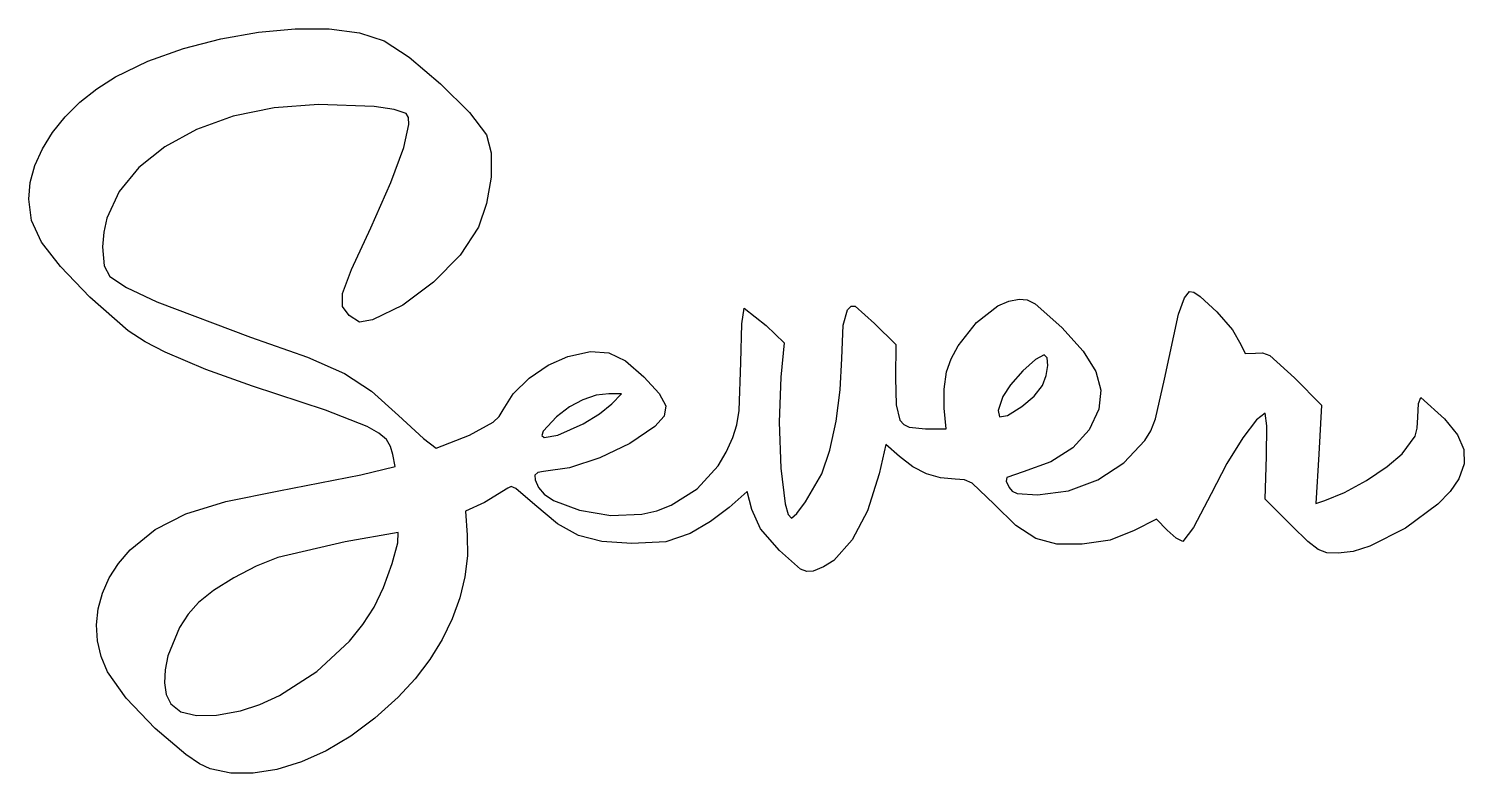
# Model space of a CAD drawing. Extents: x 3 to 108, y 11 to 65.
import ezdxf

# ---------------------------------------------------------------- set-up
doc = ezdxf.new("R2010")
doc.units = 0

msp = doc.modelspace()

# ---------------------------------------------------------------- linework, layer by layer
at = {"layer": 'Image'}
for p, q in [((17.31951, 64.417315), (20.053173, 64.900412)), ((20.053173, 64.900412), (22.708899, 65.139427)), ((22.708899, 65.139427), (25.184084, 65.120611)), ((25.184084, 65.120611), (27.37612, 64.830218)), ((27.37612, 64.830218), (29.1824, 64.2545)), ((12.028807, 62.773862), (14.61052, 63.703883)), ((14.61052, 63.703883), (17.31951, 64.417315)), ((29.1824, 64.2545), (30.980514, 63.067396)), ((9.67698, 61.641), (12.028807, 62.773862)), ((30.980514, 63.067396), (33.256959, 61.135095)), ((8.327178, 60.788475), (9.67698, 61.641)), ((7.107758, 59.819589), (8.327178, 60.788475)), ((33.256959, 61.135095), (35.352126, 59.061954)), ((6.034082, 58.755999), (7.107758, 59.819589)), ((21.195579, 59.403115), (18.228328, 58.785653)), ((24.4122, 59.6491), (21.195579, 59.403115)), ((28.448338, 59.49375), (24.4122, 59.6491)), ((29.897995, 59.275122), (28.448338, 59.49375)), ((5.121512, 57.619362), (6.034082, 58.755999)), ((18.228328, 58.785653), (15.565626, 57.833114)), ((30.7627, 58.9841), (29.897995, 59.275122)), ((30.937954, 58.709744), (30.7627, 58.9841)), ((30.966346, 58.200828), (30.937954, 58.709744)), ((35.352126, 59.061954), (36.60641, 57.45233)), ((4.385411, 56.431337), (5.121512, 57.619362)), ((15.565626, 57.833114), (13.262652, 56.5819)), ((30.59307, 56.513375), (30.966346, 58.200828)), ((36.60641, 57.45233), (36.933929, 56.143665)), ((3.841141, 55.21358), (4.385411, 56.431337)), ((13.262652, 56.5819), (11.374588, 55.068411)), ((29.663922, 53.989859), (30.59307, 56.513375)), ((3.504063, 53.987748), (3.841141, 55.21358)), ((36.933929, 56.143665), (36.924711, 54.371129)), ((11.374588, 55.068411), (9.956611, 53.329047)), ((36.924711, 54.371129), (36.607514, 52.459323)), ((3.38954, 52.7755), (3.504063, 53.987748)), ((9.956611, 53.329047), (9.063902, 51.40021)), ((28.199957, 50.698398), (29.663922, 53.989859)), ((3.601058, 51.217977), (3.38954, 52.7755)), ((36.607514, 52.459323), (36.011097, 50.73285)), ((4.320773, 49.660088), (3.601058, 51.217977)), ((9.063902, 51.40021), (8.831766, 50.376114)), ((8.831766, 50.376114), (8.75164, 49.3183)), ((26.803391, 47.669296), (28.199957, 50.698398)), ((36.011097, 50.73285), (34.680753, 48.722423)), ((5.684051, 47.88528), (4.320773, 49.660088)), ((8.75164, 49.3183), (8.865163, 47.939105)), ((8.865163, 47.939105), (9.271391, 47.17302)), ((34.680753, 48.722423), (32.74463, 46.747812)), ((7.82626, 45.677), (5.684051, 47.88528)), ((9.271391, 47.17302), (10.481076, 46.363714)), ((26.157616, 45.931973), (26.803391, 47.669296)), ((10.481076, 46.363714), (12.675086, 45.320428)), ((26.139794, 44.990573), (26.157616, 45.931973)), ((32.74463, 46.747812), (30.51937, 45.085738)), ((87.21668, 45.619552), (87.59058, 46.089117)), ((87.59058, 46.089117), (87.892811, 46.02311)), ((87.892811, 46.02311), (88.362049, 45.714027)), ((10.608267, 43.218573), (7.82626, 45.677)), ((12.675086, 45.320428), (19.483591, 42.76193)), ((26.627087, 44.349238), (26.139794, 44.990573)), ((30.51937, 45.085738), (28.321617, 44.01292)), ((55.10855, 43.74185), (55.2954, 44.8733)), ((55.2954, 44.8733), (56.87369, 43.61217)), ((62.777221, 44.74879), (63.038357, 45.02266)), ((63.038357, 45.02266), (63.345346, 45.00397)), ((63.345346, 45.00397), (64.738621, 43.768015)), ((72.130821, 43.826501), (73.687709, 45.035765)), ((73.687709, 45.035765), (74.474301, 45.384936)), ((74.474301, 45.384936), (75.22457, 45.52194)), ((75.22457, 45.52194), (75.815092, 45.468022)), ((75.815092, 45.468022), (76.405575, 45.187617)), ((76.405575, 45.187617), (78.32166, 43.45718)), ((86.802625, 44.444521), (87.21668, 45.619552)), ((88.362049, 45.714027), (89.561117, 44.61521)), ((27.37842, 43.846508), (26.627087, 44.349238)), ((28.321617, 44.01292), (27.37842, 43.846508)), ((55.0333, 40.9328), (55.10855, 43.74185)), ((62.463852, 43.642467), (62.777221, 44.74879)), ((64.738621, 43.768015), (66.293841, 42.239415)), ((70.804435, 42.145302), (72.130821, 43.826501)), ((85.78154, 39.722877), (86.802625, 44.444521)), ((89.561117, 44.61521), (90.706913, 43.289809)), ((11.827661, 42.42926), (10.608267, 43.218573)), ((19.483591, 42.76193), (23.616474, 41.304517)), ((56.87369, 43.61217), (58.18992, 42.35104)), ((62.36906, 41.22102), (62.463852, 43.642467)), ((78.32166, 43.45718), (79.869275, 41.752205)), ((90.706913, 43.289809), (91.31857, 42.234967)), ((13.291375, 41.670186), (11.827661, 42.42926)), ((16.243635, 40.421414), (13.291375, 41.670186)), ((42.484941, 41.360741), (44.150721, 41.716843)), ((44.150721, 41.716843), (45.474568, 41.631831)), ((58.18992, 42.35104), (57.952179, 39.87272)), ((66.293841, 42.239415), (66.257968, 39.816905)), ((70.305971, 41.206212), (70.804435, 42.145302)), ((79.869275, 41.752205), (80.793293, 40.2846)), ((91.31857, 42.234967), (91.623689, 41.591758)), ((23.616474, 41.304517), (26.304125, 40.124491)), ((39.687659, 39.781992), (41.069183, 40.740592)), ((41.069183, 40.740592), (42.484941, 41.360741)), ((45.474568, 41.631831), (46.686985, 41.044612)), ((46.686985, 41.044612), (48.018471, 39.894091)), ((54.925484, 37.453855), (55.0333, 40.9328)), ((62.259935, 38.956837), (62.36906, 41.22102)), ((69.95908, 40.24332), (70.305971, 41.206212)), ((76.409697, 41.14235), (75.490118, 40.316483)), ((77.047474, 41.48663), (76.409697, 41.14235)), ((77.26867, 41.266048), (77.047474, 41.48663)), ((77.19851, 39.992459), (77.31601, 40.713428)), ((77.31601, 40.713428), (77.26867, 41.266048)), ((91.623689, 41.591758), (92.37062, 41.602197)), ((92.37062, 41.602197), (92.887812, 41.636543)), ((92.887812, 41.636543), (93.405636, 41.428165)), ((93.405636, 41.428165), (95.19406, 39.805397)), ((19.614455, 39.220246), (16.243635, 40.421414)), ((26.304125, 40.124491), (28.264634, 38.841312)), ((38.532813, 38.644016), (39.687659, 39.781992)), ((48.018471, 39.894091), (49.121035, 38.685922)), ((57.952179, 39.87272), (57.817002, 36.60821)), ((66.257968, 39.816905), (66.299872, 37.86181)), ((69.78306, 38.99195), (69.95908, 40.24332)), ((75.490118, 40.316483), (74.597394, 39.319483)), ((76.92519, 39.26683), (77.19851, 39.992459)), ((80.793293, 40.2846), (81.151589, 38.926847)), ((85.125883, 36.848589), (85.78154, 39.722877)), ((95.19406, 39.805397), (97.16197, 37.837487)), ((24.928725, 37.480281), (19.614455, 39.220246)), ((28.264634, 38.841312), (30.216091, 37.07444)), ((37.797091, 37.485741), (38.532813, 38.644016)), ((44.544448, 38.555102), (43.588406, 38.232335)), ((45.4779, 38.6644), (44.544448, 38.555102)), ((46.3828, 38.6644), (45.4779, 38.6644)), ((45.69866, 37.93091), (46.3828, 38.6644)), ((49.121035, 38.685922), (49.596704, 37.783945)), ((61.958523, 36.675011), (62.259935, 38.956837)), ((69.798507, 37.60607), (69.78306, 38.99195)), ((74.597394, 39.319483), (74.040184, 38.46181)), ((76.318973, 38.492956), (76.92519, 39.26683)), ((81.151589, 38.926847), (81.00204, 37.55143)), ((42.627087, 37.703785), (41.6778, 36.97714)), ((43.588406, 38.232335), (42.627087, 37.703785)), ((44.801703, 37.202319), (45.69866, 37.93091)), ((49.596704, 37.783945), (49.478544, 37.035521)), ((66.299872, 37.86181), (66.586858, 36.745638)), ((69.9503, 36.1244), (69.798507, 37.60607)), ((74.040184, 38.46181), (73.708467, 37.449136)), ((74.380086, 37.094408), (75.428354, 37.728625)), ((75.428354, 37.728625), (75.42836, 37.72862)), ((75.42836, 37.72862), (76.318973, 38.492956)), ((81.00204, 37.55143), (80.307978, 36.032304)), ((97.16197, 37.837487), (96.958925, 34.273467)), ((104.13995, 36.964751), (104.210826, 37.965798)), ((104.210826, 37.965798), (104.381233, 38.382161)), ((104.381233, 38.382161), (106.074563, 36.846831)), ((27.937507, 36.297596), (24.928725, 37.480281)), ((30.216091, 37.07444), (32.016916, 35.406892)), ((35.352791, 35.662061), (37.084281, 36.595768)), ((37.084281, 36.595768), (37.525661, 37.014616)), ((37.525661, 37.014616), (37.797091, 37.485741)), ((41.6778, 36.97714), (40.709807, 35.940007)), ((41.762605, 35.668891), (43.60592, 36.480613)), ((43.60592, 36.480613), (43.60596, 36.48061)), ((43.60596, 36.48061), (44.801703, 37.202319)), ((49.478544, 37.035521), (48.799619, 36.288011)), ((54.752615, 36.400108), (54.925484, 37.453855)), ((57.817002, 36.60821), (57.939135, 33.273365)), ((61.499427, 34.574912), (61.958523, 36.675011)), ((66.586858, 36.745638), (66.863845, 36.431393)), ((73.708467, 37.449136), (73.814279, 36.997291)), ((73.814279, 36.997291), (74.380086, 37.094408)), ((84.775043, 35.972967), (85.125883, 36.848589)), ((92.437776, 36.765434), (91.455784, 35.464315)), ((93.0892, 37.2533), (92.437776, 36.765434)), ((93.194947, 36.33641), (93.0892, 37.2533)), ((104.104782, 36.172348), (104.13995, 36.964751)), ((106.074563, 36.846831), (107.024798, 35.675012)), ((28.793257, 35.810062), (27.937507, 36.297596)), ((29.331737, 35.335644), (28.793257, 35.810062)), ((32.016916, 35.406892), (32.952121, 34.71331)), ((32.952121, 34.71331), (35.352791, 35.662061)), ((40.709807, 35.940007), (40.616047, 35.642549)), ((40.616047, 35.642549), (40.767655, 35.496307)), ((40.767655, 35.496307), (41.762605, 35.668891)), ((48.799619, 36.288011), (46.996238, 35.064959)), ((53.988468, 34.413204), (54.466573, 35.47764)), ((54.466573, 35.47764), (54.752615, 36.400108)), ((66.863845, 36.431393), (67.252007, 36.241974)), ((67.252007, 36.241974), (68.4284, 36.1244)), ((68.4284, 36.1244), (69.9503, 36.1244)), ((80.307978, 36.032304), (79.13108, 34.739136)), ((84.34162, 35.263447), (84.775043, 35.972967)), ((91.455784, 35.464315), (90.306957, 33.593661)), ((93.176475, 34.13198), (93.194947, 36.33641)), ((103.00385, 34.314811), (103.951494, 35.578007)), ((103.951494, 35.578007), (104.104782, 36.172348)), ((107.024798, 35.675012), (107.499164, 34.622583)), ((29.639314, 34.832271), (29.331737, 35.335644)), ((29.802355, 34.257876), (29.639314, 34.832271)), ((46.996238, 35.064959), (44.823215, 34.020739)), ((53.38819, 33.434973), (53.988468, 34.413204)), ((60.91725, 32.85591), (61.499427, 34.574912)), ((65.572397, 34.968967), (65.075153, 32.859767)), ((66.56174, 34.10031), (65.572397, 34.968967)), ((79.13108, 34.739136), (77.52224, 33.714276)), ((82.827555, 33.656341), (84.34162, 35.263447)), ((107.499164, 34.622583), (107.521343, 33.590116)), ((27.47372, 32.77875), (29.97076, 33.379056)), ((29.97076, 33.379056), (29.802355, 34.257876)), ((44.823215, 34.020739), (42.620889, 33.293152)), ((51.867318, 31.776036), (53.38819, 33.434973)), ((67.523221, 33.369883), (66.56174, 34.10031)), ((68.502247, 32.857119), (67.523221, 33.369883)), ((77.52224, 33.714276), (75.53235, 33.00007)), ((80.939365, 32.422556), (82.827555, 33.656341)), ((90.306957, 33.593661), (89.15503, 31.39719)), ((93.06964, 31.01068), (93.176475, 34.13198)), ((96.958925, 34.273467), (96.755883, 30.709447)), ((100.425315, 32.373385), (101.919503, 33.376334)), ((101.919503, 33.376334), (103.00385, 34.314811)), ((107.521343, 33.590116), (107.115013, 32.478181)), ((21.5375, 31.60785), (27.47372, 32.77875)), ((40.308538, 32.958831), (40.1122, 32.76134)), ((40.1122, 32.76134), (40.133956, 32.406548)), ((40.133956, 32.406548), (40.367173, 31.87348)), ((40.7296, 33.02), (40.308538, 32.958831)), ((42.620889, 33.293152), (40.7296, 33.02)), ((57.939135, 33.273365), (58.25827, 30.678342)), ((59.737, 30.810314), (60.91725, 32.85591)), ((65.075153, 32.859767), (64.231023, 30.17538)), ((69.516536, 32.554772), (68.502247, 32.857119)), ((70.5838, 32.4556), (69.516536, 32.554772)), ((71.26895, 32.407601), (70.5838, 32.4556)), ((71.833728, 32.176684), (71.26895, 32.407601)), ((74.328299, 32.59118), (74.297436, 32.325008)), ((74.297436, 32.325008), (74.51657, 31.87252)), ((75.53235, 33.00007), (74.328299, 32.59118)), ((78.807568, 31.627947), (80.939365, 32.422556)), ((98.822939, 31.489747), (100.425315, 32.373385)), ((107.115013, 32.478181), (106.498062, 31.573734)), ((17.678935, 30.843858), (21.5375, 31.60785)), ((38.14809, 31.808068), (36.45062, 30.782888)), ((38.374458, 31.92494), (38.14809, 31.808068)), ((38.727681, 31.794613), (38.374458, 31.92494)), ((40.10663, 30.614428), (38.727681, 31.794613)), ((40.367173, 31.87348), (40.786302, 31.374935)), ((40.786302, 31.374935), (41.456035, 30.922405)), ((49.996369, 30.578648), (51.867318, 31.776036)), ((55.49255, 31.564357), (54.20457, 30.418267)), ((55.842353, 30.256487), (55.49255, 31.564357)), ((73.418626, 30.644575), (71.833728, 32.176684)), ((74.51657, 31.87252), (74.734088, 31.596981)), ((74.734088, 31.596981), (75.085677, 31.432278)), ((75.085677, 31.432278), (76.56268, 31.338367)), ((76.56268, 31.338367), (78.807568, 31.627947)), ((89.15503, 31.39719), (87.868618, 28.955529)), ((97.41403, 30.909201), (98.822939, 31.489747)), ((106.498062, 31.573734), (105.603555, 30.6478)), ((14.775911, 29.949419), (17.678935, 30.843858)), ((36.45062, 30.782888), (35.0656, 30.134178)), ((41.73636, 29.226174), (40.10663, 30.614428)), ((41.456035, 30.922405), (43.342361, 30.208754)), ((43.342361, 30.208754), (45.616238, 29.839254)), ((48.958493, 30.177354), (49.996369, 30.578648)), ((54.20457, 30.418267), (52.838968, 29.392459)), ((56.482573, 28.869482), (55.842353, 30.256487)), ((58.25827, 30.678342), (58.472867, 29.911439)), ((59.110675, 29.973974), (59.737, 30.810314)), ((74.998889, 29.102226), (73.418626, 30.644575)), ((95.02833, 29.05199), (93.06964, 31.01068)), ((96.755883, 30.709447), (97.41403, 30.909201)), ((105.603555, 30.6478), (103.265902, 28.906635)), ((12.558682, 28.817798), (14.775911, 29.949419)), ((35.0656, 30.134178), (35.199528, 28.402118)), ((43.264854, 28.369789), (41.73636, 29.226174)), ((45.616238, 29.839254), (47.867753, 29.92063)), ((47.867753, 29.92063), (48.958493, 30.177354)), ((52.838968, 29.392459), (51.36437, 28.535557)), ((58.472867, 29.911439), (58.7141, 29.6333)), ((58.7141, 29.6333), (59.110675, 29.973974)), ((64.231023, 30.17538), (63.118781, 28.057849)), ((85.186616, 29.569483), (83.573076, 28.737315)), ((85.9672, 28.754725), (85.186616, 29.569483)), ((10.7575, 27.34226), (12.558682, 28.817798)), ((30.18893, 28.60226), (26.343781, 27.928701)), ((30.155751, 27.850509), (30.18893, 28.60226)), ((35.199528, 28.402118), (35.213501, 26.90373)), ((44.970338, 27.934119), (43.264854, 28.369789)), ((51.36437, 28.535557), (49.613495, 27.930159)), ((57.858843, 27.281927), (56.482573, 28.869482)), ((76.439642, 28.173346), (74.998889, 29.102226)), ((77.968507, 27.75464), (76.439642, 28.173346)), ((83.573076, 28.737315), (81.842262, 28.052566)), ((86.627115, 28.179304), (85.9672, 28.754725)), ((87.11758, 27.93997), (86.627115, 28.179304)), ((87.868618, 28.955529), (87.11758, 27.93997)), ((96.162345, 27.946107), (95.02833, 29.05199)), ((103.265902, 28.906635), (100.6701, 27.605023)), ((9.904432, 26.360548), (10.7575, 27.34226)), ((26.343781, 27.928701), (21.46184, 26.775)), ((29.744129, 26.348334), (30.155751, 27.850509)), ((47.13104, 27.808008), (44.970338, 27.934119)), ((49.613495, 27.930159), (47.13104, 27.808008)), ((59.366481, 25.939361), (57.858843, 27.281927)), ((63.118781, 28.057849), (61.786261, 26.577567)), ((79.813106, 27.742815), (77.968507, 27.75464)), ((81.842262, 28.052566), (79.813106, 27.742815)), ((96.910085, 27.361678), (96.162345, 27.946107)), ((97.555915, 27.132733), (96.910085, 27.361678)), ((98.3842, 27.0933), (97.555915, 27.132733)), ((99.452909, 27.228529), (98.3842, 27.0933)), ((100.6701, 27.605023), (99.452909, 27.228529)), ((9.229184, 25.308672), (9.904432, 26.360548)), ((19.897585, 26.154053), (18.260591, 25.317949)), ((21.46184, 26.775), (19.897585, 26.154053)), ((29.120351, 24.615306), (29.744129, 26.348334)), ((35.213501, 26.90373), (35.030988, 25.381356)), ((61.052343, 26.098392), (60.281293, 25.804927)), ((61.786261, 26.577567), (61.052343, 26.098392)), ((8.734984, 24.203802), (9.229184, 25.308672)), ((18.260591, 25.317949), (16.782907, 24.39755)), ((35.030988, 25.381356), (34.658893, 23.851206)), ((59.829495, 25.76289), (59.366481, 25.939361)), ((60.281293, 25.804927), (59.829495, 25.76289)), ((8.42506, 23.063113), (8.734984, 24.203802)), ((16.782907, 24.39755), (15.69658, 23.52372)), ((28.4507, 23.171), (29.120351, 24.615306)), ((8.302641, 21.903775), (8.42506, 23.063113)), ((15.69658, 23.52372), (14.956853, 22.669572)), ((27.6363, 21.915418), (28.4507, 23.171)), ((34.658893, 23.851206), (34.104117, 22.329493)), ((8.370954, 20.742962), (8.302641, 21.903775)), ((14.956853, 22.669572), (14.333536, 21.711282)), ((26.649999, 20.705617), (27.6363, 21.915418)), ((34.104117, 22.329493), (33.373563, 20.832426)), ((14.333536, 21.711282), (13.482746, 19.653227)), ((33.373563, 20.832426), (32.474132, 19.376218)), ((8.633228, 19.597846), (8.370954, 20.742962)), ((24.278395, 18.513639), (26.649999, 20.705617)), ((9.09269, 18.4856), (8.633228, 19.597846)), ((13.482746, 19.653227), (13.278581, 18.638942)), ((32.474132, 19.376218), (31.412726, 17.977078)), ((10.469804, 16.571063), (9.09269, 18.4856)), ((13.278581, 18.638942), (13.237441, 17.69147)), ((21.569283, 16.775618), (24.278395, 18.513639)), ((31.412726, 17.977078), (30.196248, 16.651218)), ((13.237441, 17.69147), (13.370979, 16.853549)), ((13.370979, 16.853549), (13.69085, 16.16792)), ((20.161098, 16.133265), (21.569283, 16.775618)), ((12.571161, 14.3833), (10.469804, 16.571063)), ((13.69085, 16.16792), (14.416085, 15.601663)), ((17.021132, 15.346684), (18.75604, 15.672143)), ((18.75604, 15.672143), (18.75606, 15.67211)), ((18.75606, 15.67211), (20.161098, 16.133265)), ((30.196248, 16.651218), (28.508041, 15.12609)), ((14.416085, 15.601663), (15.55033, 15.325554)), ((15.55033, 15.325554), (17.021132, 15.346684)), ((28.508041, 15.12609), (26.75289, 13.827344)), ((14.797561, 12.487663), (12.571161, 14.3833)), ((26.75289, 13.827344), (24.961753, 12.766778)), ((24.961753, 12.766778), (23.165585, 11.956192)), ((15.770401, 11.826063), (14.797561, 12.487663)), ((16.5498, 11.4495), (15.770401, 11.826063)), ((23.165585, 11.956192), (21.395344, 11.407385)), ((18.056469, 11.142309), (16.549748, 11.449638)), ((16.549748, 11.449638), (16.5498, 11.4495)), ((19.681987, 11.132158), (18.056469, 11.142309)), ((21.395344, 11.407385), (19.681987, 11.132158))]:
    msp.add_line(p, q, dxfattribs=at)

doc.saveas('drawing.dxf')
